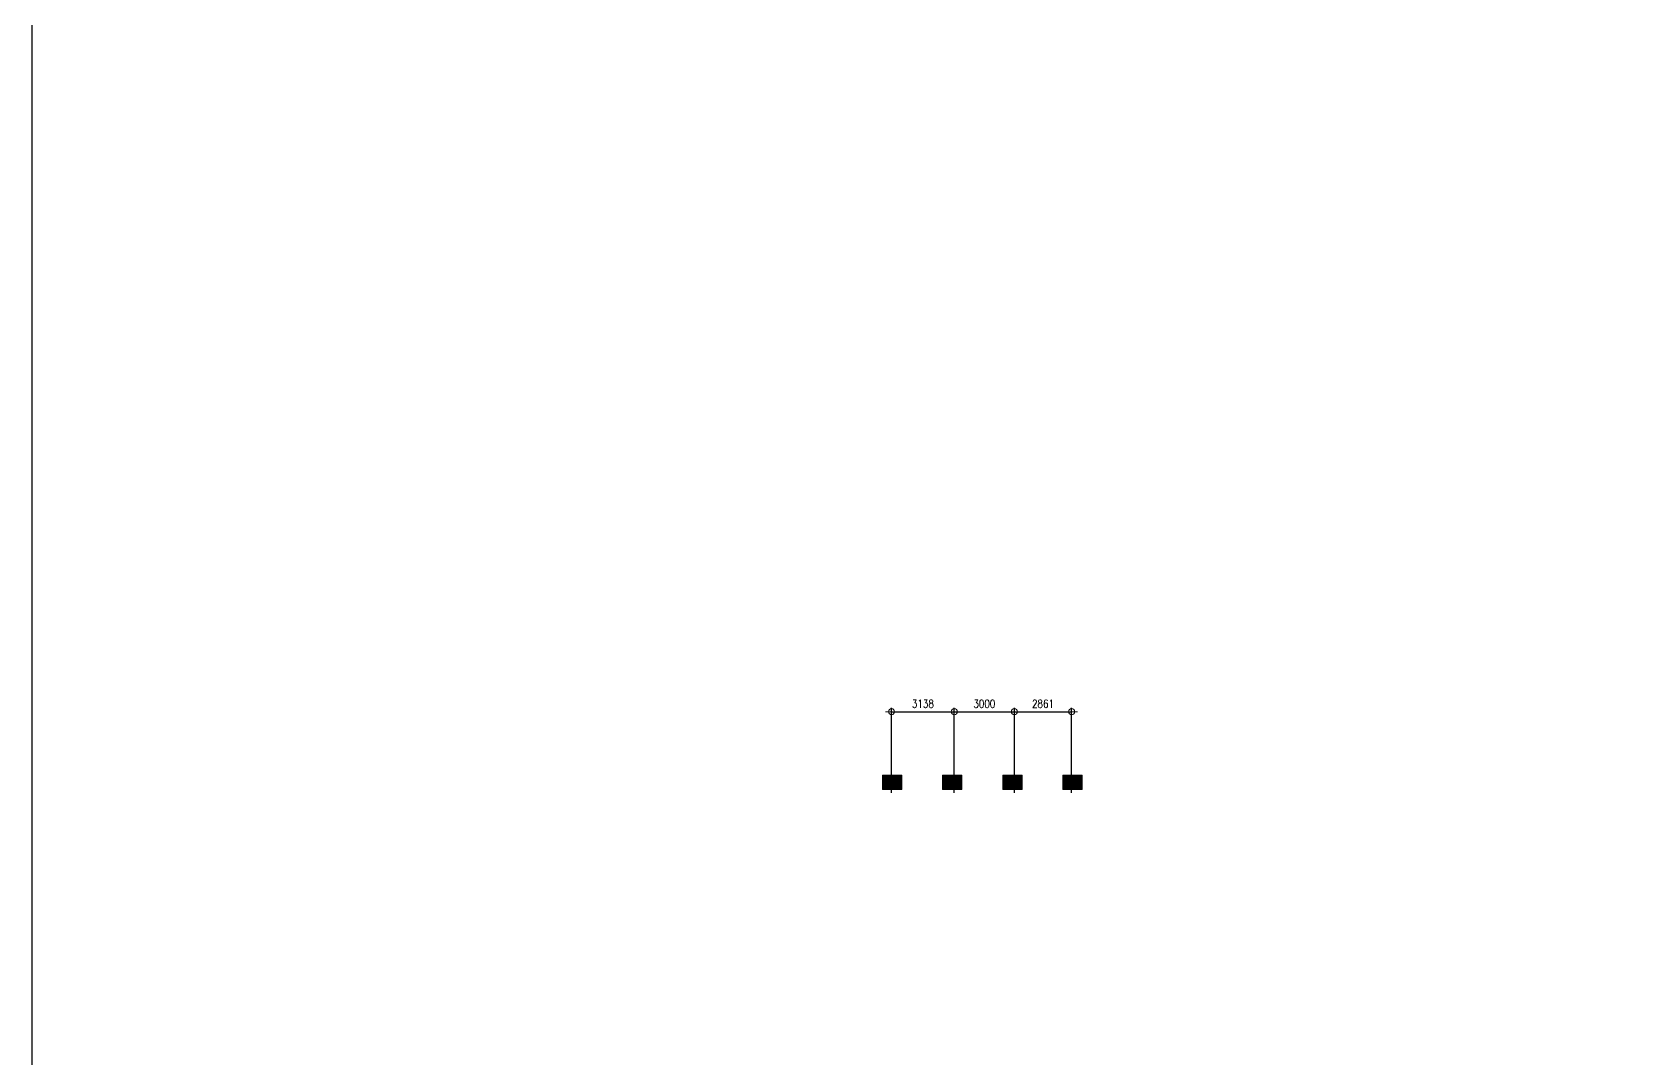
# Model space of a CAD drawing. Header units: millimetres. Extents: x 1324560 to 1569037, y -14989 to 176590.
# Drawn here: x 1324560 to 1404278, y 60699 to 112005 of the extents above; entities that cross this region are included whole.
import ezdxf

# ---------------------------------------------------------------- set-up
doc = ezdxf.new("R2010")
doc.units = ezdxf.units.MM
doc.header["$MEASUREMENT"] = 0
doc.layers.get('0').update_dxf_attribs({"lineweight": 0})
doc.layers.add('A_ARCHITECTURAL BACKGROUND', color=251, linetype='Continuous', lineweight=5)
doc.styles.add('SIMPLEX', font='SIMPLEX.shx', dxfattribs={"width": 0.8, "height": 400})
doc.dimstyles.new('DIM_200', dxfattribs={"dimtxt": 400, "dimasz": 2, "dimexe": 200, "dimexo": 200, "dimgap": 200, "dimtad": 1, "dimdec": 0, "dimrnd": 1, "dimzin": 1, "dimdsep": 46, "dimtxsty": 'SIMPLEX', "dimblk1": 'ESCADIM_ARW', "dimblk2": 'ESCADIM_ARW', "dimsah": 1, "dimcen": 50, "dimclrd": 251, "dimclre": 251, "dimclrt": 52, "dimazin": 0, "dimtfac": 1, "dimtdec": 0, "dimtofl": 0, "dimtmove": 0, "dimatfit": 3, "dimldrblk": 'ESCADIM_ARW', "dimfxl": 1, "dimtolj": 1, "dimtzin": 0, "dimarcsym": 0})

# ---------------------------------------------------------------- blocks, each defined once
blk = doc.blocks.new('5F PLAN')
at = {"layer": 'A_ARCHITECTURAL BACKGROUND', "ltscale": 0.5}
for points in [[(16554, 76181), (16554, 76331), (17516, 76331), (17516, 76181)], [(16554, 76175), (16554, 76325), (17516, 76325), (17516, 76175)], [(19555, 76181), (19555, 76331), (20517, 76331), (20517, 76181)], [(22561, 76175), (22561, 76325), (23523, 76325), (23523, 76175)], [(25567, 76175), (25567, 76325), (26529, 76325), (26529, 76175)], [(25567, 76175), (25567, 76325), (26529, 76325), (26529, 76175)]]:
    blk.add_hatch(color=256, dxfattribs=at).paths.add_polyline_path(points)
at = {"layer": 'A_ARCHITECTURAL BACKGROUND', "linetype": 'ByBlock', "ltscale": 0.5}
for points in [[(17516, 75617), (17516, 76178), (16554, 76178), (16554, 75617)], [(17516, 75617), (17516, 76178), (16554, 76178), (16554, 75617)], [(17516, 75614), (17516, 76175), (16554, 76175), (16554, 75614)], [(17516, 75614), (17516, 76175), (16554, 76175), (16554, 75614)], [(20517, 75617), (20517, 76178), (19555, 76178), (19555, 75617)], [(20517, 75617), (20517, 76178), (19555, 76178), (19555, 75617)], [(20517, 75614), (20517, 76175), (19555, 76175), (19555, 75614)], [(20517, 75614), (20517, 76175), (19555, 76175), (19555, 75614)], [(23523, 75617), (23523, 76178), (22561, 76178), (22561, 75617)], [(23523, 75617), (23523, 76178), (22561, 76178), (22561, 75617)], [(23523, 75614), (23523, 76175), (22561, 76175), (22561, 75614)], [(23523, 75614), (23523, 76175), (22561, 76175), (22561, 75614)], [(26529, 75617), (26529, 76178), (25567, 76178), (25567, 75617)], [(26529, 75617), (26529, 76178), (25567, 76178), (25567, 75617)], [(26529, 75614), (26529, 76175), (25567, 76175), (25567, 75614)], [(26529, 75614), (26529, 76175), (25567, 76175), (25567, 75614)]]:
    blk.add_hatch(color=256, dxfattribs=at).paths.add_polyline_path(points)
at = {"layer": 'A_ARCHITECTURAL BACKGROUND', "ltscale": 0.5, "elevation": 0}
for points in [[(16554, 76181), (16554, 76331), (17516, 76331), (17516, 76181)], [(16554, 76175), (16554, 76325), (17516, 76325), (17516, 76175)], [(19555, 76181), (19555, 76331), (20517, 76331), (20517, 76181)], [(22561, 76175), (22561, 76325), (23523, 76325), (23523, 76175)], [(25567, 76175), (25567, 76325), (26529, 76325), (26529, 76175)], [(25567, 76175), (25567, 76325), (26529, 76325), (26529, 76175)]]:
    blk.add_lwpolyline(points, close=True, dxfattribs=at)
at = {"layer": 'A_ARCHITECTURAL BACKGROUND', "linetype": 'ByBlock', "ltscale": 0.5, "elevation": 0}
for points in [[(17516, 75617), (17516, 76178), (16554, 76178), (16554, 75617)], [(17516, 75617), (17516, 76178), (16554, 76178), (16554, 75617)], [(17516, 75614), (17516, 76175), (16554, 76175), (16554, 75614)], [(17516, 75614), (17516, 76175), (16554, 76175), (16554, 75614)], [(20517, 75617), (20517, 76178), (19555, 76178), (19555, 75617)], [(20517, 75617), (20517, 76178), (19555, 76178), (19555, 75617)], [(20517, 75614), (20517, 76175), (19555, 76175), (19555, 75614)], [(20517, 75614), (20517, 76175), (19555, 76175), (19555, 75614)], [(23523, 75617), (23523, 76178), (22561, 76178), (22561, 75617)], [(23523, 75617), (23523, 76178), (22561, 76178), (22561, 75617)], [(23523, 75614), (23523, 76175), (22561, 76175), (22561, 75614)], [(23523, 75614), (23523, 76175), (22561, 76175), (22561, 75614)], [(26529, 75617), (26529, 76178), (25567, 76178), (25567, 75617)], [(26529, 75617), (26529, 76178), (25567, 76178), (25567, 75617)], [(26529, 75614), (26529, 76175), (25567, 76175), (25567, 75614)], [(26529, 75614), (26529, 76175), (25567, 76175), (25567, 75614)]]:
    blk.add_lwpolyline(points, close=True, dxfattribs=at)
blk = doc.blocks.new('ESCADIM_ARW')
at = {"color": 7}
blk.add_line((-150, 0), (150, 0), dxfattribs=at)
blk.add_circle((0, 0), 75, dxfattribs=at)
blk = doc.blocks.new('*D37')
at = {"color": 251, "lineweight": -2, "ltscale": 0.5, "transparency": 16777216}
for p, q in [((1373657, 73965), (1373657, 78217)), ((1376518, 73965), (1376518, 78217)), ((1373659, 78017), (1376516, 78017))]:
    blk.add_line(p, q, dxfattribs=at)
at = {"layer": 'Defpoints', "color": 0, "ltscale": 0.5, "transparency": 16777216}
for p in [(1376518, 78017), (1373657, 73765, 0), (1376518, 73765, 0)]:
    blk.add_point(p, dxfattribs=at)
at = {"color": 251, "lineweight": -2, "ltscale": 0.5, "transparency": 16777216, "xscale": 2, "yscale": 2, "zscale": 2, "rotation": 180}
blk.add_blockref('ESCADIM_ARW', (1373657, 78017), dxfattribs=at)
at = {"color": 251, "lineweight": -2, "ltscale": 0.5, "transparency": 16777216, "xscale": 2, "yscale": 2, "zscale": 2}
blk.add_blockref('ESCADIM_ARW', (1376518, 78017), dxfattribs=at)
at = {"color": 52, "ltscale": 0.5, "transparency": 16777216, "insert": (1375088, 78417), "char_height": 400, "attachment_point": 5, "style": 'SIMPLEX'}
blk.add_mtext('\\A1;2861', dxfattribs=at)
blk = doc.blocks.new('*D38')
at = {"color": 251, "lineweight": -2, "ltscale": 0.5, "transparency": 16777216}
for p, q in [((1370656, 73965), (1370656, 78217)), ((1373657, 73965), (1373657, 78217)), ((1370658, 78017), (1373655, 78017))]:
    blk.add_line(p, q, dxfattribs=at)
at = {"layer": 'Defpoints', "color": 0, "ltscale": 0.5, "transparency": 16777216}
for p in [(1373657, 78017), (1370656, 73765, 0), (1373657, 73765, 0)]:
    blk.add_point(p, dxfattribs=at)
at = {"color": 251, "lineweight": -2, "ltscale": 0.5, "transparency": 16777216, "xscale": 2, "yscale": 2, "zscale": 2, "rotation": 180}
blk.add_blockref('ESCADIM_ARW', (1370656, 78017), dxfattribs=at)
at = {"color": 251, "lineweight": -2, "ltscale": 0.5, "transparency": 16777216, "xscale": 2, "yscale": 2, "zscale": 2}
blk.add_blockref('ESCADIM_ARW', (1373657, 78017), dxfattribs=at)
at = {"color": 52, "ltscale": 0.5, "transparency": 16777216, "insert": (1372157, 78417), "char_height": 400, "attachment_point": 5, "style": 'SIMPLEX'}
blk.add_mtext('\\A1;3000', dxfattribs=at)
blk = doc.blocks.new('*D39')
at = {"color": 251, "lineweight": -2, "ltscale": 0.5, "transparency": 16777216}
for p, q in [((1367518, 73965), (1367518, 78217)), ((1370656, 73965), (1370656, 78217)), ((1367520, 78017), (1370654, 78017))]:
    blk.add_line(p, q, dxfattribs=at)
at = {"layer": 'Defpoints', "color": 0, "ltscale": 0.5, "transparency": 16777216}
for p in [(1370656, 78017), (1367518, 73765, 0), (1370656, 73765, 0)]:
    blk.add_point(p, dxfattribs=at)
at = {"color": 251, "lineweight": -2, "ltscale": 0.5, "transparency": 16777216, "xscale": 2, "yscale": 2, "zscale": 2, "rotation": 180}
blk.add_blockref('ESCADIM_ARW', (1367518, 78017), dxfattribs=at)
at = {"color": 251, "lineweight": -2, "ltscale": 0.5, "transparency": 16777216, "xscale": 2, "yscale": 2, "zscale": 2}
blk.add_blockref('ESCADIM_ARW', (1370656, 78017), dxfattribs=at)
at = {"color": 52, "ltscale": 0.5, "transparency": 16777216, "insert": (1369087, 78417), "char_height": 400, "attachment_point": 5, "style": 'SIMPLEX'}
blk.add_mtext('\\A1;3138', dxfattribs=at)

msp = doc.modelspace()

# ---------------------------------------------------------------- linework, layer by layer
at = {"layer": 'Defpoints', "ltscale": 0.05, "elevation": 0.00004}
msp.add_lwpolyline([(1324560.24991, -14989.14185), (1519367.69333, -14989.14185), (1519367.69333, 120895.06231), (1324560.24991, 120895.06231)], close=True, dxfattribs=at)

# ---------------------------------------------------------------- block references
at = {"layer": 'A_ARCHITECTURAL BACKGROUND'}
msp.add_blockref('5F PLAN', (1350518.14977, -1483.14886, 0), dxfattribs=at)

# ---------------------------------------------------------------- dimensions: what is measured, and where the dimension line sits
at = {"ltscale": 0.5}
for base, p1, p2, picture, middle in [((1370656.45213, 78016.85114, 0), (1367518.14977, 73764.85114, -0.00001), (1370656.45213, 73764.85114, 0), '*D39', (1369087.30095, 78416.85114, 0)), ((1373656.92306, 78016.85114, 0), (1370656.45213, 73764.85114, -0.00001), (1373656.92306, 73764.85114, 0), '*D38', (1372156.6876, 78416.85114, 0)), ((1376518.14977, 78016.85114, 0), (1373656.92306, 73764.85114, 0), (1376518.14977, 73764.85114, 0), '*D37', (1375087.53642, 78416.85114, 0))]:
    dim = msp.add_linear_dim(base=base, p1=p1, p2=p2, dimstyle='DIM_200', dxfattribs=at)
    dim.commit()
    dim.dimension.update_dxf_attribs({"geometry": picture, "text_midpoint": middle})

doc.saveas('drawing.dxf')
